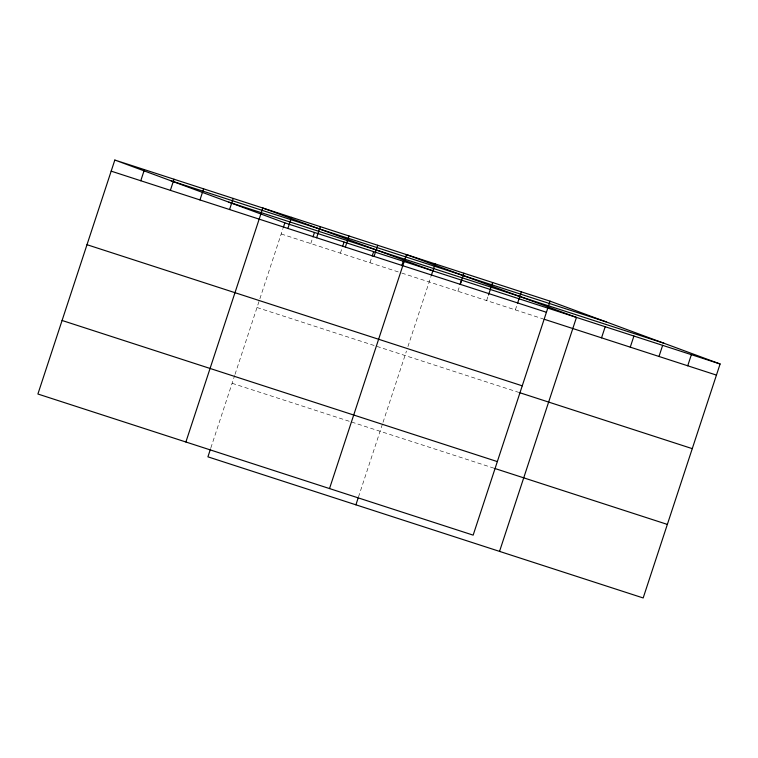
<?xml version="1.0" encoding="UTF-8"?>
<svg xmlns="http://www.w3.org/2000/svg" width="758" height="758" viewBox="0 0 758 758"><rect width="100%" height="100%" fill="white"/><g stroke="black" fill="none" stroke-linecap="round" stroke-linejoin="round"><path stroke-width="0.57" stroke-dasharray="3.79 2.84" d="M210.847 447.921L234.667 375.494M235.027 374.376L283.018 228.414M310.789 243.564L312.618 238.012M340.389 253.163L342.218 247.61M369.989 262.761L371.808 257.208M358.468 497.021L382.648 423.476M383.017 422.358L406.468 351.039M407.927 346.586L431.008 276.395M457.908 291.271L459.736 285.709M486.636 300.585L488.095 296.141M515.364 309.899L517.183 304.337M281.19 233.976L398.49 271.999M401.778 273.07L542.984 318.853M257.009 307.521L518.804 392.398M232.1 383.292L349.391 421.325M351.589 422.035L493.884 468.169"/><path stroke-width="1.14" d="M114.828 160.042L37.9 394.018L473.153 535.139L550.081 301.163L114.828 160.042L284.847 222.861L720.1 363.982L643.172 597.958L207.919 456.837L210.487 449.039M140.77 180.745L144.427 169.631M170.37 190.343L174.027 179.229M199.97 199.941L203.618 188.827M229.56 209.54L233.218 198.425M185.89 441.999L262.818 208.024L432.837 270.843M283.388 227.305L284.847 222.861M287.888 228.452L291.536 217.338M312.988 236.903L314.447 232.46M316.617 237.766L320.264 226.651M342.578 246.502L344.047 242.048M345.345 247.08L348.993 235.965M372.178 256.09L373.637 251.647M374.064 256.394L377.721 245.279M401.778 265.688L403.237 261.245M329.522 488.569L406.449 254.593L576.468 317.413L499.541 551.388M355.909 504.819L358.108 498.139M431.368 275.287L435.177 263.907M460.097 284.601L461.556 280.157M460.248 284.335L463.896 273.221M488.465 295.023L492.624 282.535M517.553 303.228L521.352 291.849M601.539 337.841L605.197 326.726M630.268 347.155L633.915 336.04M658.996 356.468L662.644 345.354M687.724 365.782L691.372 354.668M170.938 180.774L606.192 321.894M228.745 202.13L663.989 343.251M111.17 171.147L546.423 312.277M544.083 319.213L716.443 375.096M86.99 244.701L522.243 385.822M519.903 392.758L692.262 448.641M62.08 320.473L497.333 461.594M494.993 468.529L667.353 524.413M550.081 301.163L720.1 363.982"/></g></svg>
